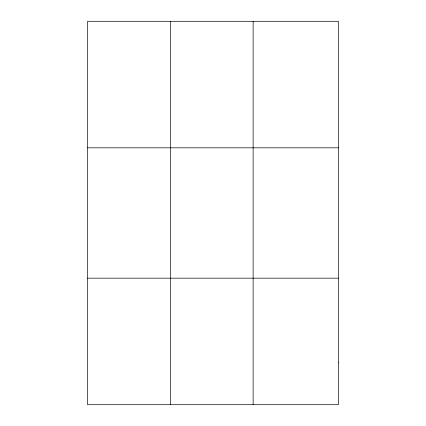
<?xml version="1.0" encoding="UTF-8"?>
<svg xmlns="http://www.w3.org/2000/svg" width="426" height="426" viewBox="0 0 426 426"><rect width="100%" height="100%" fill="white"/><g stroke="black" fill="none" stroke-linecap="round" stroke-linejoin="round"><path stroke-width="0.64" d="M170.363 404.7L170.363 21.3M253.129 404.7L253.129 21.3M87.591 147.822L338.409 147.822M87.591 278.178L338.409 278.178M338.409 362.526L338.409 404.7L87.591 404.7L87.591 21.3L338.409 21.3L338.409 362.526"/></g></svg>
